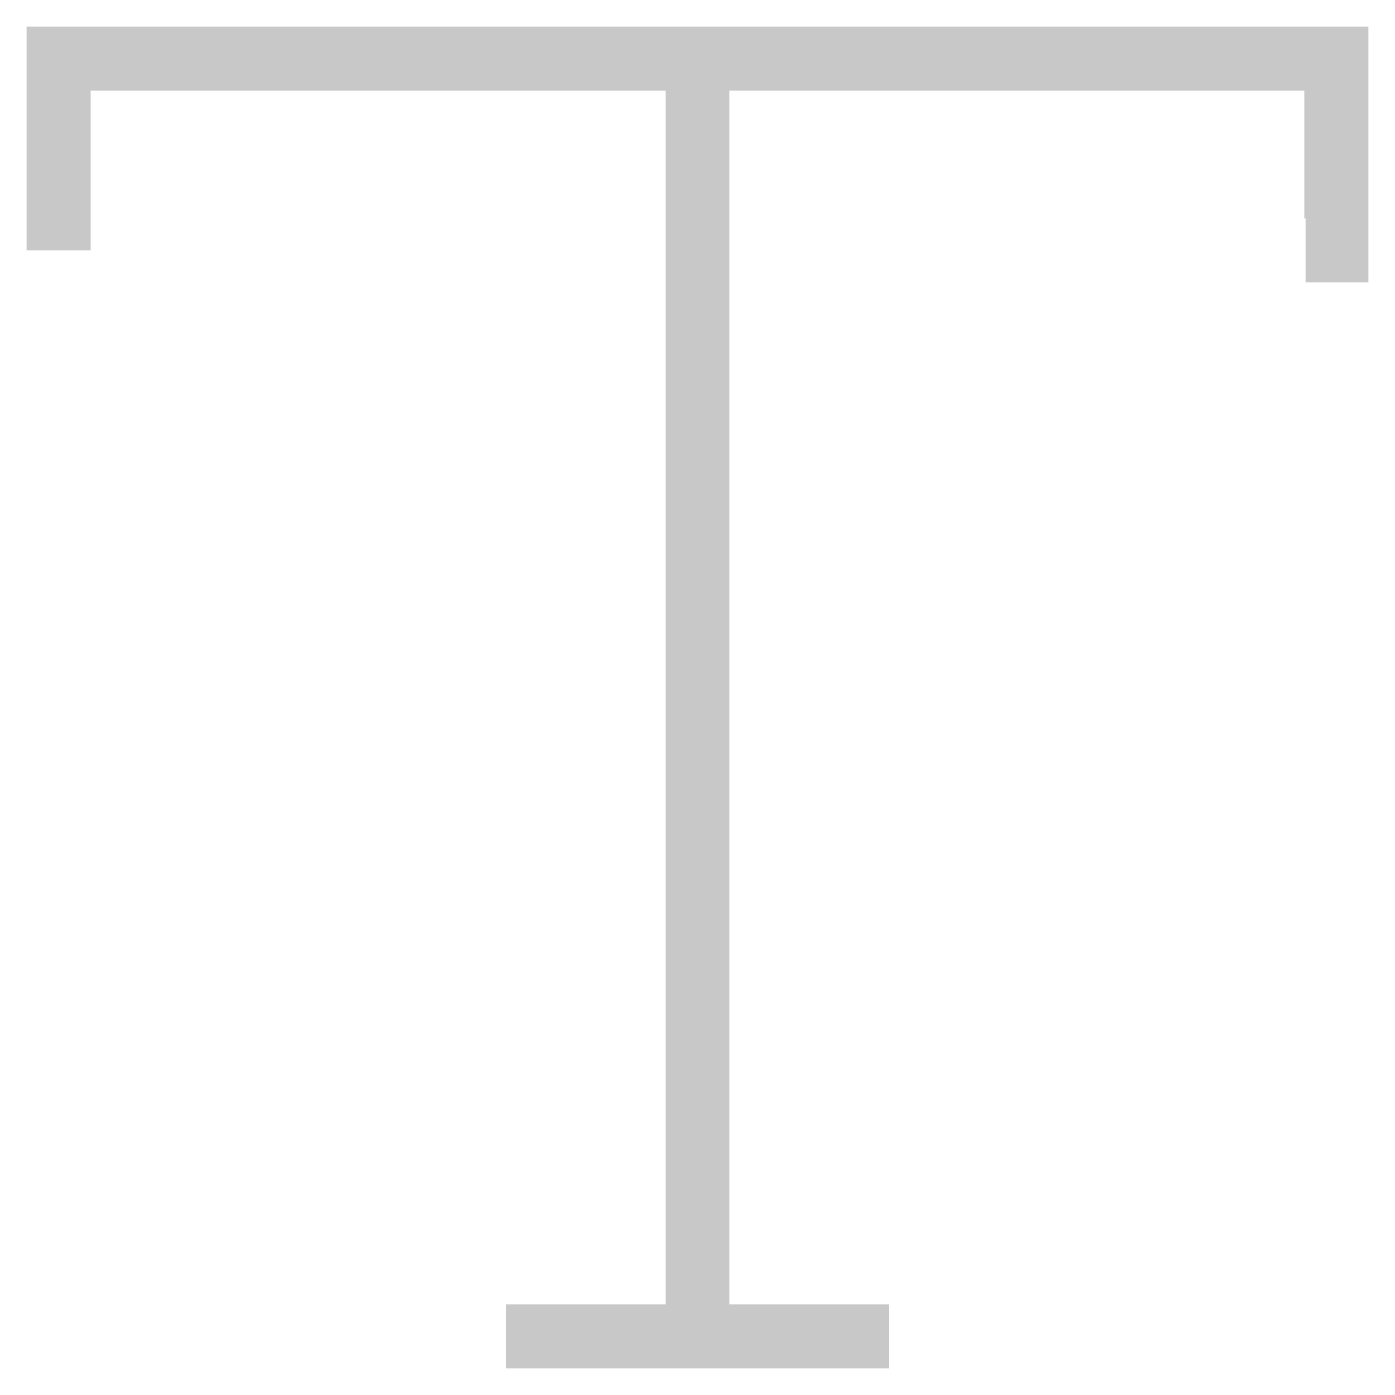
# Model space of a CAD drawing. Extents: x -1.05 to 1.05, y -0.05 to 2.05.
import ezdxf

# ---------------------------------------------------------------- set-up
doc = ezdxf.new("R2010")
doc.units = 0
doc.header["$MEASUREMENT"] = 0
doc.layers.get('0').update_dxf_attribs({"linetype": 'CONTINUOUS'})

msp = doc.modelspace()

# ---------------------------------------------------------------- linework, layer by layer
at = {"const_width": 0.1}
for points in [[(0, 2), (-1, 2), (-1, 1.7)], [(0, 0), (0, 2), (1, 2), (1, 1.7), (0.9524, 1.7)], [(0, 0), (-0.3, 0)], [(0, 0), (0.3, 0)]]:
    msp.add_lwpolyline(points, dxfattribs=at)

doc.saveas('drawing.dxf')
